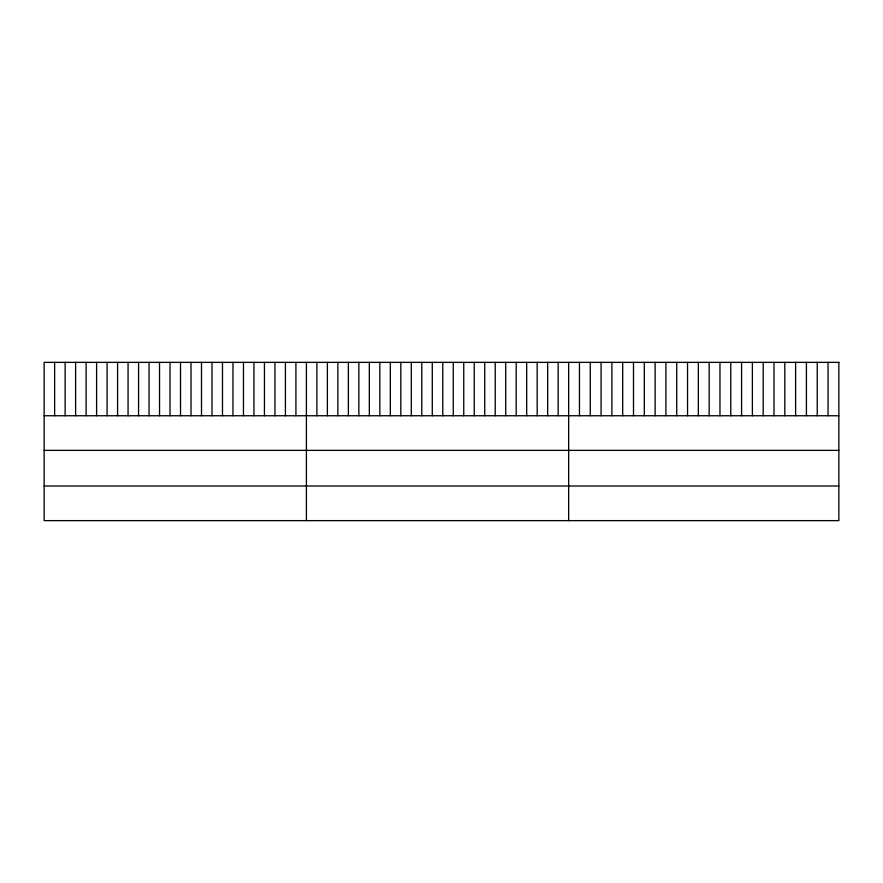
<?xml version="1.0" encoding="UTF-8"?>
<svg xmlns="http://www.w3.org/2000/svg" width="883" height="883" viewBox="0 0 883 883"><rect width="100%" height="100%" fill="white"/><g stroke="black" fill="none" stroke-linecap="round" stroke-linejoin="round"><path stroke-width="1.32" d="M44.15 415.75L838.85 415.75M44.15 450.363L838.85 450.363M44.15 486.014L838.85 486.014M828.044 362.372L828.044 415.75M817.239 362.372L817.239 415.75M806.422 362.372L806.422 415.75M795.616 362.372L795.616 415.75M784.81 362.372L784.81 415.75M774.005 362.372L774.005 415.75M763.199 362.372L763.199 415.75M752.382 362.372L752.382 415.75M741.577 362.372L741.577 415.75M730.771 362.372L730.771 415.75M719.965 362.372L719.965 415.75M709.159 362.372L709.159 415.75M698.343 362.372L698.343 415.75M687.537 362.372L687.537 415.75M676.731 362.372L676.731 415.75M665.925 362.372L665.925 415.75M655.12 362.372L655.12 415.75M644.303 362.372L644.303 415.75M633.497 362.372L633.497 415.75M622.692 362.372L622.692 415.75M611.886 362.372L611.886 415.75M601.08 362.372L601.08 415.75M590.263 362.372L590.263 415.75M579.458 362.372L579.458 415.75M568.652 362.372L568.652 520.628M558.166 362.372L558.166 415.75M547.67 362.372L547.67 415.75M537.184 362.372L537.184 415.75M526.687 362.372L526.687 415.75M516.202 362.372L516.202 415.75M505.716 362.372L505.716 415.75M495.22 362.372L495.22 415.75M484.734 362.372L484.734 415.75M474.237 362.372L474.237 415.75M463.752 362.372L463.752 415.75M453.266 362.372L453.266 415.75M442.769 362.372L442.769 415.75M432.284 362.372L432.284 415.75M421.787 362.372L421.787 415.75M411.301 362.372L411.301 415.75M400.816 362.372L400.816 415.75M390.319 362.372L390.319 415.75M379.833 362.372L379.833 415.75M369.337 362.372L369.337 415.75M358.851 362.372L358.851 415.75M348.366 362.372L348.366 415.75M337.869 362.372L337.869 415.75M327.383 362.372L327.383 415.75M316.887 362.372L316.887 415.75M306.401 362.372L306.401 520.628M295.915 362.372L295.915 415.75M285.419 362.372L285.419 415.75M274.933 362.372L274.933 415.75M264.436 362.372L264.436 415.75M253.951 362.372L253.951 415.75M243.465 362.372L243.465 415.75M232.969 362.372L232.969 415.75M222.483 362.372L222.483 415.75M211.986 362.372L211.986 415.75M201.501 362.372L201.501 415.75M191.015 362.372L191.015 415.75M180.518 362.372L180.518 415.75M170.033 362.372L170.033 415.75M159.536 362.372L159.536 415.75M149.05 362.372L149.05 415.75M138.565 362.372L138.565 415.75M128.068 362.372L128.068 415.75M117.582 362.372L117.582 415.75M107.086 362.372L107.086 415.75M96.6 362.372L96.6 415.75M86.115 362.372L86.115 415.75M75.618 362.372L75.618 415.75M65.132 362.372L65.132 415.75M54.636 362.372L54.636 415.75M838.85 362.372L44.15 362.372L44.15 520.628L838.85 520.628L838.85 362.372"/></g></svg>
